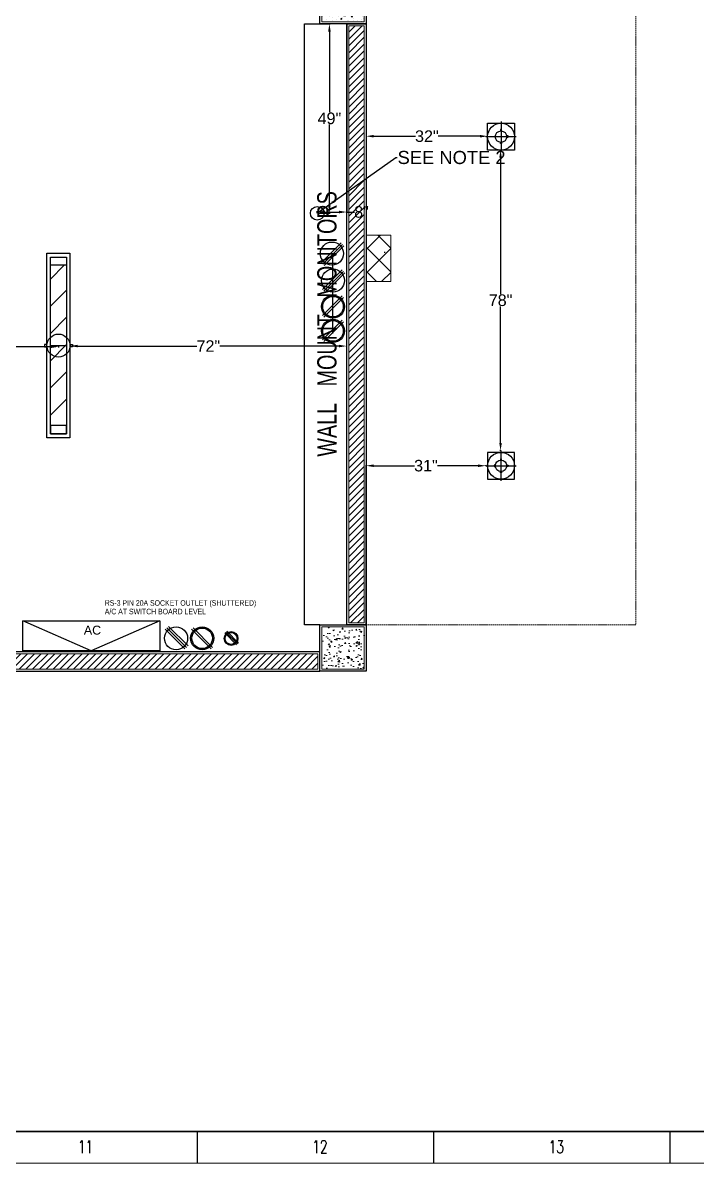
# Model space of a CAD drawing. Header units: inches. Extents: x 112 to 4169, y -2569 to 841.
# Drawn here: x 2193.2 to 2368.3, y -2569 to -2273 of the extents above; entities that cross this region are included whole.
import ezdxf
from ezdxf import colors
from ezdxf.entities.mleader import LeaderData, LeaderLine
from ezdxf.math import Vec2, Vec3

# ---------------------------------------------------------------- set-up
doc = ezdxf.new("R2010")
doc.units = ezdxf.units.IN
doc.header["$MEASUREMENT"] = 0
doc.linetypes.add('DASH', pattern=[0.35, 0.25, -0.1])
doc.layers.get('Defpoints').update_dxf_attribs({"lineweight": 0})
for name, color, linetype, lineweight in [('COLUMN', 1, 'Continuous', 25), ('HACTH', 8, 'Continuous', 9), ('Plaster Line', 254, 'Continuous', 15), ('Porch', 90, 'Continuous', 15), ('Switchboard', 30, 'Continuous', 13), ('Text', 252, 'Continuous', 15)]:
    doc.layers.add(name, color=color, linetype=linetype, lineweight=lineweight)
for name, color, linetype in [('HVAC', 44, 'Continuous'), ('Lights', 7, 'Continuous'), ('Sockets', 7, 'Continuous'), ('wall 05', 253, 'Continuous')]:
    doc.layers.add(name, color=color, linetype=linetype)
doc.styles.get("Standard").update_dxf_attribs({"font": 'arial.ttf'})
doc.styles.add('Swiss721', font='swisscl.ttf')
doc.styles.add('TEG BORDER', font='txt_qlt.shx', dxfattribs={"width": 0.7, "bigfont": 'hztxt.shx'})
doc.dimstyles.get("Standard").update_dxf_attribs({"dimtxt": 3, "dimasz": 2, "dimexe": 0.18, "dimexo": 0.0625, "dimgap": 0.09, "dimtad": 0, "dimtih": 1, "dimtoh": 1, "dimdec": 0, "dimzin": 0, "dimdsep": 46, "dimtxsty": 'Standard', "dimcen": 0.09, "dimclrd": 5, "dimadec": 0, "dimazin": 0, "dimtfac": 1, "dimtdec": 0, "dimtofl": 0, "dimtmove": 0, "dimatfit": 3, "dimfxl": 1, "dimtolj": 1, "dimtzin": 0, "dimarcsym": 0})

# ---------------------------------------------------------------- blocks, each defined once
blk = doc.blocks.new('C 12X12')
at = {"layer": 'HACTH'}
h = blk.add_hatch(dxfattribs=at)
h.set_pattern_fill('AR-CONC', color=256, scale=0.5, style=0)
h.set_pattern_definition([(50, (0, 0), (3.58630091, -0.313760675), [0.375, -4.125]), (355, (0, 0), (-0.69375667, 3.76096067), [0.3, -3.3]), (100.4514, (0.299, -0.026), (2.89254691, 3.44719771), [0.31870095, -3.50571056]), (46.1842, (0, 1), (5.33620524, -0.82759507), [0.5625, -6.1875]), (96.6356, (0.4447, 0.931), (4.67331353, 4.87058935), [0.47805144, -5.258565]), (351.1842, (0, 1), (4.67330973, 4.870593), [0.45, -4.95]), (21, (0.5, 0.75), (2.98453526, -2.01309445), [0.375, -4.125]), (326, (0.5, 0.75), (1.21657666, 3.62575023), [0.3, -3.3]), (71.4514, (0.7487, 0.5822), (4.20111314, 1.61265248), [0.31870095, -3.50571056]), (37.5, (0, 0), (0.060799277, 1.66446927), [0, -3.26, 0, -3.35, 0, -3.3125]), (7.5, (0, 0), (1.315347687, 1.97205856), [0, -1.91, 0, -3.185, 0, -1.2625]), (327.5, (-1.115, 0), (2.66911218, -0.112774359), [0, -1.25, 0, -3.9, 0, -5.175]), (317.5, (-1.615, 0), (2.915930847, 0.50052491), [0, -1.625, 0, -2.59, 0, -3.675])])
h.paths.add_polyline_path([(88279, -6819.5), (88279, -6808.5), (88268, -6808.5), (88268, -6819.5)])
at = {"layer": 'COLUMN'}
blk.add_lwpolyline([(88267.5, -6808), (88279.5, -6808), (88279.5, -6820), (88267.5, -6820)], close=True, dxfattribs=at)
at = {"layer": 'Plaster Line'}
blk.add_lwpolyline([(88268, -6808.5), (88279, -6808.5), (88279, -6819.5), (88268, -6819.5)], close=True, dxfattribs=at)
blk = doc.blocks.new('240 BORDER A2')
at = {"linetype": 'Continuous'}
blk.add_line((5, 5), (489, 5), dxfattribs=at)
for p, q in [((408.37, 0), (408.37, 5)), ((445.5, 0), (445.5, 5)), ((482.62, 0), (482.62, 5))]:
    blk.add_line(p, q)
at = {"color": 5, "lineweight": 15}
blk.add_lwpolyline([(0, 420), (594, 420), (594, 0), (0, 0)], close=True, dxfattribs=at)
blk.add_lwpolyline([(5, 415), (589, 415), (589, 5), (5, 5)], close=True)
at = {"char_height": 2, "width": 2, "attachment_point": 7, "style": 'TEG BORDER'}
for s, insert in [('\\pi0.3;11', (389.3, 1.59)), ('\\pi2.2204e-016;12', (426.42, 1.59)), ('\\pi2.2204e-016;13', (463.55, 1.59))]:
    blk.add_mtext(s, dxfattribs=dict(at, insert=insert))
blk = doc.blocks.new('*D298')
at = {"color": 0, "lineweight": -2, "transparency": 16777216}
for p, q in [((2205.43, -2332.85), (2205.43, -2357.12)), ((2277.31, -2429.24), (2277.31, -2356.76))]:
    blk.add_line(p, q, dxfattribs=at)
at = {"color": 5, "lineweight": -2, "transparency": 16777216}
for p, q in [((2207.43, -2356.94), (2238.41, -2356.94)), ((2275.31, -2356.94), (2244.34, -2356.94))]:
    blk.add_line(p, q, dxfattribs=at)
at = {"color": 5, "transparency": 16777216}
for points in [[(2207.43, -2356.61), (2207.43, -2357.27), (2205.43, -2356.94)], [(2275.31, -2356.61), (2275.31, -2357.27), (2277.31, -2356.94)]]:
    blk.add_solid(points, dxfattribs=at)
at = {"layer": 'Defpoints', "color": 0, "transparency": 16777216}
for p in [(2205.43, -2332.79), (2277.31, -2356.94), (2277.31, -2429.3)]:
    blk.add_point(p, dxfattribs=at)
at = {"color": 0, "transparency": 16777216, "insert": (2241.37, -2356.94), "char_height": 3, "attachment_point": 5}
blk.add_mtext('\\A1;72"', dxfattribs=at)
blk = doc.blocks.new('*D299')
at = {"color": 0, "lineweight": -2, "transparency": 16777216}
for p, q in [((2127.43, -2332.85), (2127.43, -2357.31)), ((2202.47, -2356.89), (2202.47, -2357.31))]:
    blk.add_line(p, q, dxfattribs=at)
at = {"color": 5, "lineweight": -2, "transparency": 16777216}
for p, q in [((2129.43, -2357.13), (2161.99, -2357.13)), ((2200.47, -2357.13), (2167.92, -2357.13))]:
    blk.add_line(p, q, dxfattribs=at)
at = {"color": 5, "transparency": 16777216}
for points in [[(2129.43, -2356.8), (2129.43, -2357.46), (2127.43, -2357.13)], [(2200.47, -2356.8), (2200.47, -2357.46), (2202.47, -2357.13)]]:
    blk.add_solid(points, dxfattribs=at)
at = {"layer": 'Defpoints', "color": 0, "transparency": 16777216}
for p in [(2127.43, -2332.79), (2127.43, -2357.13), (2202.47, -2356.82)]:
    blk.add_point(p, dxfattribs=at)
at = {"color": 0, "transparency": 16777216, "insert": (2164.95, -2357.13), "char_height": 3, "attachment_point": 5}
blk.add_mtext('\\A1;75"', dxfattribs=at)
blk = doc.blocks.new('*D376')
at = {"color": 0, "lineweight": -2, "transparency": 16777216}
for p, q in [((2282.31, -2273.36), (2282.31, -2302.66)), ((2313.88, -2302.52), (2313.88, -2302.3))]:
    blk.add_line(p, q, dxfattribs=at)
at = {"color": 5, "lineweight": -2, "transparency": 16777216}
for p, q in [((2284.31, -2302.48), (2295.12, -2302.48)), ((2311.88, -2302.48), (2301.07, -2302.48))]:
    blk.add_line(p, q, dxfattribs=at)
at = {"color": 5, "transparency": 16777216}
for points in [[(2284.31, -2302.14), (2284.31, -2302.81), (2282.31, -2302.48)], [(2311.88, -2302.14), (2311.88, -2302.81), (2313.88, -2302.48)]]:
    blk.add_solid(points, dxfattribs=at)
at = {"layer": 'Defpoints', "color": 0, "transparency": 16777216}
for p in [(2282.31, -2273.3), (2282.31, -2302.48), (2313.88, -2302.59)]:
    blk.add_point(p, dxfattribs=at)
at = {"color": 0, "transparency": 16777216, "insert": (2298.1, -2302.48), "char_height": 3, "attachment_point": 5}
blk.add_mtext('\\A1;32"', dxfattribs=at)
blk = doc.blocks.new('*D377')
at = {"color": 0, "lineweight": -2, "transparency": 16777216}
for p, q in [((2317.29, -2306.06), (2317.05, -2306.06)), ((2317.29, -2384.07), (2317.05, -2384.07))]:
    blk.add_line(p, q, dxfattribs=at)
at = {"color": 5, "lineweight": -2, "transparency": 16777216}
for p, q in [((2317.23, -2308.06), (2317.23, -2343.45)), ((2317.23, -2382.07), (2317.23, -2346.69))]:
    blk.add_line(p, q, dxfattribs=at)
at = {"color": 5, "transparency": 16777216}
for points in [[(2316.89, -2308.06), (2317.56, -2308.06), (2317.23, -2306.06)], [(2316.89, -2382.07), (2317.56, -2382.07), (2317.23, -2384.07)]]:
    blk.add_solid(points, dxfattribs=at)
at = {"layer": 'Defpoints', "color": 0, "transparency": 16777216}
for p in [(2317.35, -2306.06), (2317.23, -2384.07), (2317.35, -2384.07)]:
    blk.add_point(p, dxfattribs=at)
at = {"color": 0, "transparency": 16777216, "insert": (2317.23, -2345.07), "char_height": 3, "attachment_point": 5}
blk.add_mtext('\\A1;78"', dxfattribs=at)
blk = doc.blocks.new('*D378')
at = {"color": 0, "lineweight": -2, "transparency": 16777216}
for p, q in [((2282.31, -2429.24), (2282.31, -2387.82)), ((2313.41, -2387.95), (2313.41, -2387.82))]:
    blk.add_line(p, q, dxfattribs=at)
at = {"color": 5, "lineweight": -2, "transparency": 16777216}
for p, q in [((2284.31, -2388), (2294.89, -2388)), ((2311.41, -2388), (2300.84, -2388))]:
    blk.add_line(p, q, dxfattribs=at)
at = {"color": 5, "transparency": 16777216}
for points in [[(2284.31, -2387.67), (2284.31, -2388.34), (2282.31, -2388)], [(2311.41, -2387.67), (2311.41, -2388.34), (2313.41, -2388)]]:
    blk.add_solid(points, dxfattribs=at)
at = {"layer": 'Defpoints', "color": 0, "transparency": 16777216}
for p in [(2282.31, -2388), (2313.41, -2388.01), (2282.31, -2429.3)]:
    blk.add_point(p, dxfattribs=at)
at = {"color": 0, "transparency": 16777216, "insert": (2297.86, -2388), "char_height": 3, "attachment_point": 5}
blk.add_mtext('\\A1;31"', dxfattribs=at)
blk = doc.blocks.new('*D385')
at = {"color": 0, "lineweight": -2, "transparency": 16777216}
for p, q in [((2277.31, -2273.36), (2277.31, -2322.33)), ((2269.64, -2322.42), (2269.64, -2321.97))]:
    blk.add_line(p, q, dxfattribs=at)
at = {"color": 5, "lineweight": -2, "transparency": 16777216}
for p, q in [((2271.64, -2322.15), (2275.31, -2322.15)), ((2277.31, -2322.15), (2279.31, -2322.15))]:
    blk.add_line(p, q, dxfattribs=at)
at = {"color": 5, "transparency": 16777216}
for points in [[(2271.64, -2321.82), (2271.64, -2322.49), (2269.64, -2322.15)], [(2275.31, -2321.82), (2275.31, -2322.49), (2277.31, -2322.15)]]:
    blk.add_solid(points, dxfattribs=at)
at = {"layer": 'Defpoints', "color": 0, "transparency": 16777216}
for p in [(2277.31, -2273.3), (2269.64, -2322.49), (2277.31, -2322.15)]:
    blk.add_point(p, dxfattribs=at)
at = {"color": 0, "transparency": 16777216, "insert": (2281.13, -2322.15), "char_height": 3, "attachment_point": 5}
blk.add_mtext('\\A1;8"', dxfattribs=at)
blk = doc.blocks.new('*D386')
at = {"color": 0, "lineweight": -2, "transparency": 16777216}
for p, q in [((2270.38, -2273.3), (2272.98, -2273.3)), ((2269.7, -2322.42), (2272.98, -2322.42))]:
    blk.add_line(p, q, dxfattribs=at)
at = {"color": 5, "lineweight": -2, "transparency": 16777216}
for p, q in [((2272.8, -2275.3), (2272.8, -2296.24)), ((2272.8, -2320.42), (2272.8, -2299.48))]:
    blk.add_line(p, q, dxfattribs=at)
at = {"color": 5, "transparency": 16777216}
for points in [[(2272.47, -2275.3), (2273.13, -2275.3), (2272.8, -2273.3)], [(2272.47, -2320.42), (2273.13, -2320.42), (2272.8, -2322.42)]]:
    blk.add_solid(points, dxfattribs=at)
at = {"layer": 'Defpoints', "color": 0, "transparency": 16777216}
for p in [(2270.31, -2273.3), (2272.8, -2273.3), (2269.64, -2322.42)]:
    blk.add_point(p, dxfattribs=at)
at = {"color": 0, "transparency": 16777216, "insert": (2272.8, -2297.86), "char_height": 3, "attachment_point": 5}
blk.add_mtext('\\A1;49"', dxfattribs=at)

msp = doc.modelspace()

# ---------------------------------------------------------------- hatches: boundary and pattern name
h = msp.add_hatch()
h.set_pattern_fill('ANSI31', color=256, scale=40)
h.set_pattern_definition([(45, (1974.521, -2459.324), (-3.53553, 3.53553), [])])
h.paths.add_polyline_path([(2204.57, -2335.98), (2200.37, -2335.98), (2200.37, -2377.59), (2204.57, -2377.59)])
at = {"layer": 'HACTH'}
h = msp.add_hatch(dxfattribs=at)
h.set_pattern_fill('ANSI31', color=256, scale=10, style=0)
h.set_pattern_definition([(45, (-121383.3874, -173770.7034), (-0.8838834765, 0.8838834765), [])])
h.paths.add_polyline_path([(2277.81, -2428.8), (2281.81, -2428.8), (2281.81, -2273.8), (2277.81, -2273.8)])
h = msp.add_hatch(dxfattribs=at)
h.set_pattern_fill('ANSI31', color=256, scale=10, style=0)
h.set_pattern_definition([(45, (-117186.3648, -175126.3978), (-0.8838834765, 0.8838834765), [])])
h.paths.add_polyline_path([(2269.81, -2440.8), (2269.81, -2436.8), (2188.69, -2436.8), (2188.69, -2440.8)])
at = {"layer": 'Switchboard'}
h = msp.add_hatch(dxfattribs=at)
h.set_pattern_fill('ANSI37', color=256, scale=35, angle=270)
h.set_pattern_definition([(315, (1830.9285, -2065.5343), (3.093592, 3.093592), []), (45, (1830.9285, -2065.5343), (-3.093592, 3.093592), [])])
h.paths.add_polyline_path([(2282.31, -2340.19), (2288.72, -2340.19), (2288.72, -2328.13), (2282.31, -2328.13)])

# ---------------------------------------------------------------- linework, layer by layer
at = {"color": 68, "lineweight": 30}
msp.add_line((2273.63, -2333.1), (2273.63, -2353.71), dxfattribs=at)
at = {"color": 1}
msp.add_line((2287.17, -2332.75), (2287.17, -2332.45), dxfattribs=at)
msp.add_line((2200.37, -2356.79), (2204.57, -2356.79))
for points in [[(2317.5, -2301.1), (2317.5, -2300.76), (2317.2, -2300.76), (2317.2, -2301.1)], [(2317.32, -2301.78), (2317.35, -2301.79)], [(2317.32, -2301.89), (2317.32, -2301.89)], [(2318.84, -2302.72), (2319.18, -2302.72), (2319.18, -2302.42), (2318.84, -2302.42)], [(2317.5, -2304.07), (2317.5, -2304.41), (2317.2, -2304.41), (2317.2, -2304.07)], [(2199.5, -2356.56), (2198.82, -2356.56), (2198.83, -2357.16), (2199.51, -2357.15)], [(2205.45, -2356.56), (2206.12, -2356.56), (2206.12, -2357.16), (2205.44, -2357.15)], [(2315.87, -2387.88), (2315.53, -2387.88), (2315.53, -2388.18), (2315.87, -2388.18)], [(2317.5, -2386.53), (2317.5, -2386.19), (2317.2, -2386.19), (2317.2, -2386.53)], [(2318.84, -2387.88), (2319.18, -2387.88), (2319.18, -2388.18), (2318.84, -2388.18)], [(2317.5, -2389.5), (2317.5, -2389.84), (2317.2, -2389.84), (2317.2, -2389.5)]]:
    msp.add_lwpolyline(points)
for points in [[(2205.43, -2380.79), (2199.43, -2380.79), (2199.43, -2332.79), (2205.43, -2332.79)], [(2204.57, -2379.73), (2200.37, -2379.73), (2200.37, -2333.84), (2204.57, -2333.84)], [(2200.37, -2333.84), (2204.57, -2333.84), (2204.57, -2335.98), (2200.37, -2335.98)], [(2200.37, -2379.73), (2204.57, -2379.73), (2204.57, -2377.59), (2200.37, -2377.59)]]:
    msp.add_lwpolyline(points, close=True)
for centre, radius in [((2317.35, -2302.59), 1.49), ((2269.64, -2322.49), 1.78), ((2202.47, -2356.82), 2.99), ((2317.35, -2388.01), 1.49)]:
    msp.add_circle(centre, radius)
at = {"layer": 'HVAC'}
for p, q in [((2210.99, -2436.05), (2193.23, -2428.22)), ((2228.76, -2428.22), (2210.99, -2436.05))]:
    msp.add_line(p, q, dxfattribs=at)
msp.add_lwpolyline([(2193.23, -2428.22), (2228.76, -2428.22), (2228.76, -2436.05), (2193.23, -2436.05)], close=True, dxfattribs=at)
at = {"layer": 'Lights', "color": 40}
for p, q in [((2317.35, -2298.65), (2317.35, -2306.53)), ((2313.41, -2302.59), (2321.29, -2302.59)), ((2317.35, -2391.95), (2317.35, -2384.07)), ((2313.41, -2388.01), (2321.29, -2388.01))]:
    msp.add_line(p, q, dxfattribs=at)
at = {"layer": 'Lights'}
for points in [[(2320.83, -2306.06), (2313.88, -2306.06), (2313.88, -2299.11), (2320.83, -2299.11)], [(2320.83, -2384.54), (2313.88, -2384.54), (2313.88, -2391.49), (2320.83, -2391.49)]]:
    msp.add_lwpolyline(points, close=True, dxfattribs=at)
for centre in [(2317.35, -2302.59), (2317.35, -2388.01)]:
    msp.add_circle(centre, 3.48, dxfattribs=at)
at = {"layer": 'Plaster Line'}
for points in [[(2281.81, -2428.8), (2277.81, -2428.8), (2277.81, -2273.8), (2281.81, -2273.8)], [(2269.81, -2436.8), (2188.69, -2436.8), (2188.69, -2440.8), (2269.81, -2440.8)]]:
    msp.add_lwpolyline(points, close=True, dxfattribs=at)
at = {"layer": 'Porch', "linetype": 'DASH', "ltscale": 1.5}
msp.add_lwpolyline([(2282.31, -2261.3), (2352.32, -2261.3), (2352.32, -2429.3), (2282.31, -2429.3)], dxfattribs=at)
at = {"layer": 'Sockets', "color": 5}
for p, q in [((2270.71, -2335.23), (2275.81, -2330.13)), ((2271.08, -2335.65), (2276.18, -2330.55)), ((2271.44, -2336.06), (2276.54, -2330.96)), ((2270.98, -2342.25), (2276.08, -2337.15)), ((2271.35, -2342.66), (2276.45, -2337.56)), ((2271.72, -2343.07), (2276.82, -2337.97)), ((2236.13, -2434.79), (2231.03, -2429.69)), ((2235.3, -2435.53), (2230.2, -2430.43)), ((2235.72, -2435.16), (2230.61, -2430.06))]:
    msp.add_line(p, q, dxfattribs=at)
at = {"layer": 'Sockets', "color": 3}
for p, q in [((2270.98, -2349.02), (2276.08, -2343.92)), ((2271.35, -2349.43), (2276.45, -2344.33)), ((2270.99, -2355.33), (2276.09, -2350.23)), ((2271.36, -2355.74), (2276.46, -2350.64)), ((2242.08, -2435.53), (2236.98, -2430.43)), ((2242.49, -2435.16), (2237.39, -2430.06)), ((2245.64, -2431.41), (2248.7, -2434.47)), ((2245.89, -2431.19), (2248.95, -2434.25)), ((2246.13, -2430.97), (2249.19, -2434.03))]:
    msp.add_line(p, q, dxfattribs=at)
at = {"layer": 'Sockets', "color": 5}
for centre in [(2273.45, -2332.93), (2273.72, -2339.94), (2233, -2432.79)]:
    msp.add_circle(centre, 2.99, dxfattribs=at)
at = {"layer": 'Sockets', "color": 3}
for centre, radius in [((2273.72, -2346.71), 2.99), ((2273.72, -2346.71), 2.67), ((2273.73, -2353.02), 2.99), ((2273.73, -2353.02), 2.67), ((2239.77, -2432.79), 2.99), ((2239.77, -2432.79), 2.67), ((2247.27, -2432.83), 1.79), ((2247.27, -2432.83), 1.56)]:
    msp.add_circle(centre, radius, dxfattribs=at)
at = {"layer": 'Switchboard'}
msp.add_lwpolyline([(2288.72, -2328.13), (2288.72, -2340.19), (2282.31, -2340.19), (2282.31, -2328.13)], close=True, dxfattribs=at)
at = {"layer": 'wall 05'}
msp.add_lwpolyline([(2270.31, -2429.3), (2266.31, -2429.3), (2266.31, -2273.3), (2270.31, -2273.3)], dxfattribs=at)
for points in [[(2282.31, -2429.3), (2277.31, -2429.3), (2277.31, -2273.3), (2282.31, -2273.3)], [(2270.31, -2436.3), (2188.19, -2436.3), (2188.19, -2441.3), (2270.31, -2441.3)]]:
    msp.add_lwpolyline(points, close=True, dxfattribs=at)

# ---------------------------------------------------------------- block references
at = {"xscale": 1.652949273830399, "yscale": 1.652949273830399, "zscale": 1.652949273830399}
msp.add_blockref('240 BORDER A2', (1563.5, -2569.03), dxfattribs=at)
at = {"layer": 'HACTH'}
for p in [(-85997.19, 4546.7), (-85997.19, 4378.7)]:
    msp.add_blockref('C 12X12', p, dxfattribs=at)

# ---------------------------------------------------------------- texts
at = {"layer": 'HVAC'}
msp.add_text('AC', height=2.316, dxfattribs=at).set_placement((2209.05, -2431.83))
at = {"layer": 'Sockets', "color": 3, "style": 'Swiss721'}
for s, p in [('RS-3 PIN 20A SOCKET OUTLET (SHUTTERED)', (2214.49, -2424.33)), ('A/C AT SWITCH BOARD LEVEL', (2214.49, -2426.56))]:
    msp.add_text(s, height=1.4315, dxfattribs=at).set_placement(p)
at = {"layer": 'Text', "insert": (2269.64, -2351.2), "char_height": 5, "width": 95.3252, "attachment_point": 2, "rotation": 90, "style": 'Swiss721'}
msp.add_mtext('WALL   MOUNT   MONITORS', dxfattribs=at)

# ---------------------------------------------------------------- dimensions: what is measured, and where the dimension line sits
for base, p1, p2, picture, middle in [((2272.8, -2273.3), (2269.64, -2322.42), (2270.31, -2273.3), '*D386', (2272.8, -2297.86)), ((2317.23, -2384.07), (2317.35, -2306.06), (2317.35, -2384.07), '*D377', (2317.23, -2345.07))]:
    dim = msp.add_linear_dim(base=base, p1=p1, p2=p2, angle=90, dimstyle='Standard', override={"dimpost": '"'})
    dim.commit()
    dim.dimension.update_dxf_attribs({"geometry": picture, "text_midpoint": middle})
for base, p1, p2, picture, middle in [((2277.31, -2322.15), (2269.64, -2322.49), (2277.31, -2273.3), '*D385', (2281.13, -2322.15)), ((2282.31, -2302.48), (2313.88, -2302.59), (2282.31, -2273.3), '*D376', (2298.1, -2302.48)), ((2127.43, -2357.13), (2202.47, -2356.82), (2127.43, -2332.79), '*D299', (2164.95, -2357.13)), ((2277.31, -2356.94), (2205.43, -2332.79), (2277.31, -2429.3), '*D298', (2241.37, -2356.94)), ((2282.31, -2388), (2313.41, -2388.01), (2282.31, -2429.3), '*D378', (2297.86, -2388))]:
    dim = msp.add_linear_dim(base=base, p1=p1, p2=p2, dimstyle='Standard', override={"dimpost": '"'})
    dim.commit()
    dim.dimension.update_dxf_attribs({"geometry": picture, "text_midpoint": middle})

# ---------------------------------------------------------------- leaders
ml = msp.add_multileader_mtext('Standard')
ml.set_content('SEE NOTE 2', color=256)
ml.set_leader_properties()
ml.build(insert=Vec2(0, 0))
ml.multileader.update_dxf_attribs({"dogleg_length": 0.36, "arrow_head_size": 1.5})
ctx = ml.context
ctx.base_point, ctx.char_height, ctx.arrow_head_size, ctx.landing_gap_size, ctx.plane_origin = Vec3(2290.4, -2308.03), 3.408, 1.5, 0.09, Vec3(2269.64, -2322.49)
notes = []
notes.append((ctx, [(0, (1, 1, 0), (2290.04, -2308.03), (1, 0), 0.36, [(0, [(2269.64, -2322.49)], 0, [])])]))
ctx.mtext.insert, ctx.mtext.flow_direction = Vec3(2290.49, -2306.29), 5
for ctx, leaders in notes:
    for number, flags, end, landing, length, lines in leaders:
        leader = LeaderData()
        leader.index, (leader.has_last_leader_line, leader.has_dogleg_vector, leader.attachment_direction) = number, flags
        leader.last_leader_point, leader.dogleg_vector, leader.dogleg_length = Vec3(end), Vec3(landing), length
        for number, points, colour, breaks in lines:
            line = LeaderLine()
            line.index, line.vertices, line.color, line.breaks = number, Vec3.list(points), colors.encode_raw_color(colour), breaks
            leader.lines.append(line)
        ctx.leaders.append(leader)

doc.saveas('drawing.dxf')
